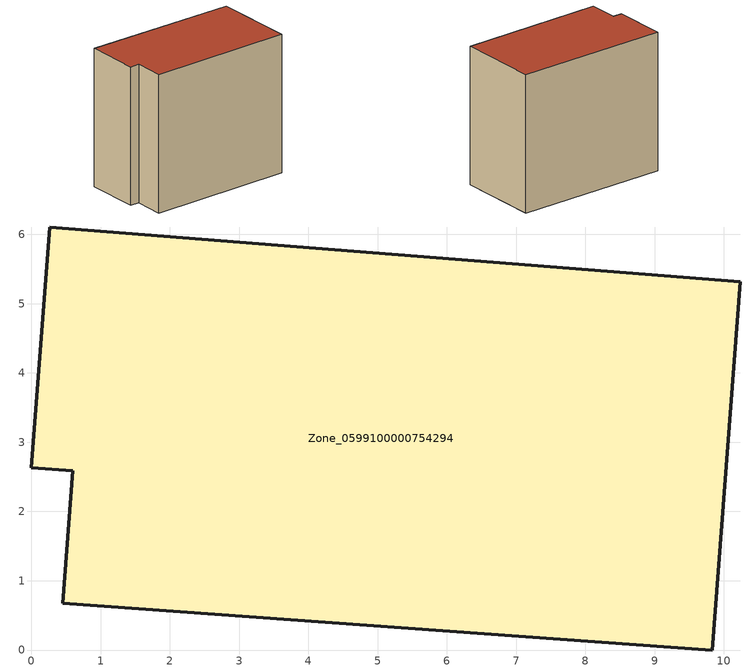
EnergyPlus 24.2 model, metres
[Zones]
Zone_0599100000754294
 floor ground (C_G): 0.26,6.11 10.24,5.32 9.84,0 0.46,0.67 0.6,2.59 0,2.63 z0
 wall outside (C_F): 10.24,5.32 0.26,6.11 0,2.63 0.6,2.59 0.46,0.67 9.84,0 10.24,5.32 z0:8.99
 roof outside (C_R): 9.84,0 10.24,5.32 0.26,6.11 0,2.63 0.6,2.59 0.46,0.67 z8.99
[BUILDING]
Pand.0599100000754294: North Axis=0; Terrain=City; Loads Convergence Tolerance Value=0.04; Temperature Convergence Tolerance Value=0.4; Solar Distribution=FullExterior; Maximum Number of Warmup Days=25; Minimum Number of Warmup Days=1
[Site:Location]
Rotterdam.The.Hague.AP_ZH_NLD Design_Conditions: Latitude=51.96; Longitude=4.45; Time Zone=1; Elevation=-4.5
[SITE:GROUNDTEMPERATURE:BUILDINGSURFACE]
18, 18, 18, 18, 18, 18, 18, 18, 18, 18, 18, 18
[MATERIAL] Thermal Absorptance=0.9; Solar Absorptance=0.7; Visible Absorptance=0.7
Name | Roughness | Thickness | Conductivity | Density | Specific Heat
G.TI.2006-2014 | MediumSmooth | 0.15 | 0.06 | 540 | 1210
F.TI.2006-2014 | Rough | 0.3 | 0.12 | 1920 | 840
R.TI.2006-2014 | MediumRough | 0.2 | 0.08 | 1500 | 1000
[CONSTRUCTION]
C_G: G.TI.2006-2014
C_F: F.TI.2006-2014
C_R: R.TI.2006-2014
[ZONE]
Zone_0599100000754294: Type=1; Multiplier=1; Ceiling Height=Autocalculate; Volume=Autocalculate; Floor Area=autocalculate; Part of Total Floor Area=Yes
[ZONEINFILTRATION:DESIGNFLOWRATE]
Infil_Zone_0599100000754294: Zone or ZoneList or Space or SpaceList=Zone_0599100000754294; Schedule=AlwaysOn; Design Flow Rate Calculation Method=Flow/Area; Flow Rate per Floor Area=0.0015; Constant Term Coefficient=1; Temperature Term Coefficient=0; Velocity Term Coefficient=0; Velocity Squared Term Coefficient=0
[HVACTEMPLATE:ZONE:IDEALLOADSAIRSYSTEM]
Zone_0599100000754294: Maximum Heating Supply Air Temperature=50; Minimum Cooling Supply Air Temperature=13; Maximum Heating Supply Air Humidity Ratio=0.0156; Minimum Cooling Supply Air Humidity Ratio=0.0077; Heating Limit=NoLimit; Cooling Limit=NoLimit; Dehumidification Control Type=ConstantSensibleHeatRatio; Cooling Sensible Heat Ratio=0.7; Dehumidification Setpoint=60; Humidification Control Type=None; Humidification Setpoint=30; Outdoor Air Method=None; Outdoor Air Flow Rate per Person=0.00944; Outdoor Air Flow Rate per Zone Floor Area=0; Outdoor Air Flow Rate per Zone=0; Demand Controlled Ventilation Type=None; Outdoor Air Economizer Type=NoEconomizer; Heat Recovery Type=None; Sensible Heat Recovery Effectiveness=0.7; Latent Heat Recovery Effectiveness=0.65
[ZONECONTROL:THERMOSTAT]
ThermostatControl_Zone_0599100000754294: Zone or ZoneList=Zone_0599100000754294; Control Type Schedule=DualSetpointControlType; Control 1=Thermostat_Zone_0599100000754294; Temperature Difference Between Cutout And Setpoint=0
[THERMOSTATSETPOINT:DUALSETPOINT]
Thermostat_Zone_0599100000754294: Heating Setpoint Temperature Schedule=HeatingSetpoint_Zone_0599100000754294; Cooling Setpoint Temperature Schedule=CoolingSetpoint_Zone_0599100000754294
[SCHEDULE:COMPACT]
HeatingSetpoint_Zone_0599100000754294: Through: 12/31, For: AllDays, Until: 24:00, 21
CoolingSetpoint_Zone_0599100000754294: Through: 12/31, For: AllDays, Until: 24:00, 24
DualSetpointControlType: Through: 12/31, For: AllDays, Until: 24:00, 4
AlwaysOn: Through: 12/31, For: AllDays, Until: 24:00, 1
